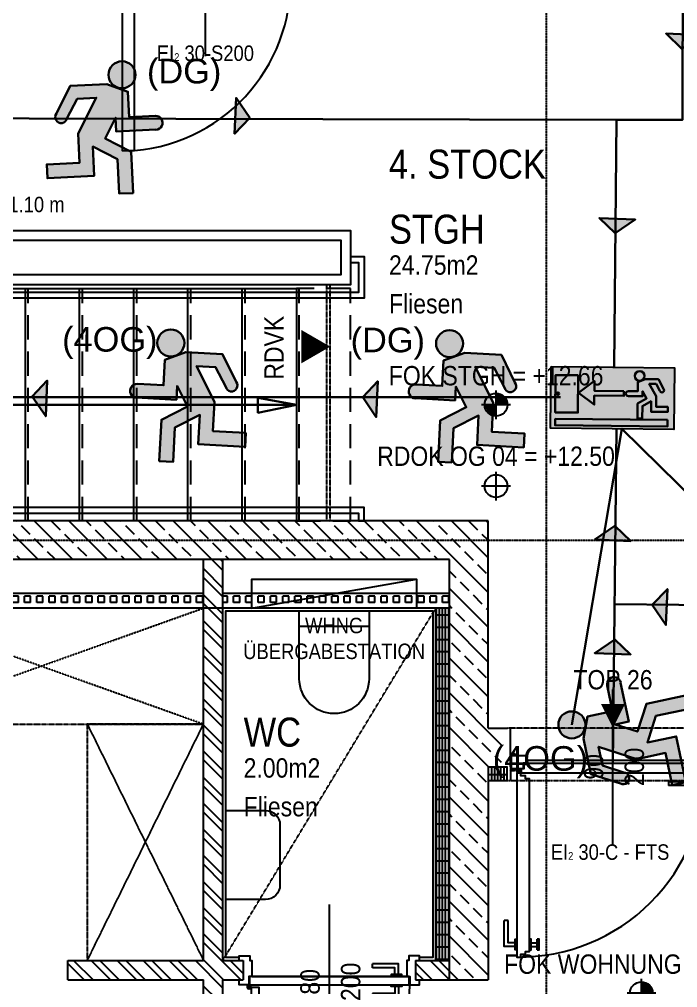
# Model space of a CAD drawing. Header units: millimetres. Extents: x -89828 to -25315, y -35442 to 69272.
# Drawn here: x -38815 to -35416, y 1519 to 6519 of the extents above; entities that cross this region are included whole.
import ezdxf
from ezdxf.enums import TextEntityAlignment as Align

# ---------------------------------------------------------------- set-up
doc = ezdxf.new("R2010")
doc.units = ezdxf.units.MM
doc.linetypes.add('HIDDEN2', pattern=[0.1875, 0.125, -0.0625])
doc.linetypes.add('STRICHPUNKT', pattern=[1, 0.5, -0.25, 0, -0.25])
for name, color, linetype in [('00-TXT---------M0', 8, 'Continuous'), ('00_HLP---------M0', 6, 'Continuous'), ('01-SYM-G00-L04-M0', 8, 'Continuous'), ('01-TXT---------M0', 1, 'Continuous'), ('01-TXT---------PP', 1, 'Continuous'), ('01-TXT-G00-L04-M0', 1, 'Continuous'), ('02-AXO-G00-L04-M0', 8, 'STRICHPUNKT'), ('02-DIM-G00-L04-ACHSEN', 8, 'Continuous'), ('02-FIL-G00-L04-ORANGE', 40, 'Continuous'), ('02-FIL-G00-L04-STB', 8, 'Continuous'), ('02-FLI-G00-L04-M0', 141, 'Continuous'), ('02-HID-G00-L04-M0', 8, 'HIDDEN2'), ('02-TWA---------M0', 4, 'Continuous'), ('02-TWA-G00-L04-M0', 4, 'Continuous'), ('02-ZWA---------M0', 2, 'Continuous'), ('02-ZWA-G00-L04-M0', 2, 'Continuous'), ('03-HID-G00-L04-M0', 8, 'HIDDEN2'), ('05-STO---------M0', 1, 'Continuous'), ('05-STO--------M0', 1, 'Continuous'), ('05-SYM---------M0', 8, 'Continuous'), ('05-SYM--------M0', 8, 'Continuous'), ('05-SYM-G00-L04-M0', 8, 'Continuous'), ('05-TXT--------M0', 8, 'Continuous'), ('05-TXT-G00-L04-M0', 8, 'Continuous'), ('05_HLP---------M0', 6, 'Continuous'), ('06-SYM-G00-L04-M0', 8, 'Continuous'), ('07-SAN-G00-L04-FBHZG-EVERT', 8, 'Continuous'), ('07-SAN-G00-L04-M0', 8, 'Continuous'), ('07_MOB-G00-L04-M0', 6, 'HIDDEN2')]:
    doc.layers.add(name, color=color, linetype=linetype)
doc.styles.add('ARIAL', font='arial.ttf', dxfattribs={"width": 0.85})
doc.styles.get("Standard").update_dxf_attribs({"font": 'arial.ttf'})
doc.dimstyles.new('pp chromy&schneider', dxfattribs={"dimscale": 0.005, "dimtxt": 25, "dimasz": 10, "dimexe": 0, "dimexo": 0, "dimgap": 5, "dimtad": 1, "dimdec": 1, "dimlfac": 100, "dimrnd": 0.1, "dimzin": 9, "dimdsep": 46, "dimtxsty": 'ARIAL', "dimblk": 'c&s kote', "dimcen": 0, "dimse1": 1, "dimse2": 1, "dimclrd": 8, "dimclrt": 8, "dimadec": 0, "dimazin": 0, "dimtfac": 0.75, "dimtdec": 1, "dimtix": 1, "dimtmove": 2, "dimatfit": 0, "dimldrblk": 'NONE', "dimfxl": 1, "dimtolj": 1, "dimlwd": -1, "dimarcsym": 0})
pattern_1 = [(90, (-114957.16, -39290.578), (-31.75, 8e-13), [31.75, -31.75]), (180, (-114957.16, -39290.578), (-8e-13, -31.75), [31.75, -31.75])]
pattern_2 = [(90, (-114957.161, -39290.578), (-15.875, 4e-13), []), (180, (-114957.16, -39290.58), (-2e-12, -63.5), [])]
pattern_3 = [(135, (-114957.16, -39290.58), (-67.35192, -67.35192), []), (135, (-114957.16, -39245.68), (-67.35192, -67.35192), [])]

# ---------------------------------------------------------------- blocks, each defined once
blk = doc.blocks.new('05-TXT')
at = {"layer": '05-TXT--------M0'}
blk.add_line((-0.4, 0), (0.4, 0), dxfattribs=at)
at = {"layer": '05-TXT--------M0', "color": 8, "style": 'ARIAL', "width": 0.85}
blk.add_attdef('BREITE', text='', height=0.1, dxfattribs=at).set_placement((0, 0.05), align=Align.CENTER)
blk.add_attdef('HÖHE', text='', height=0.1, rotation=360, dxfattribs=at).set_placement((0, -0.06), align=Align.TOP_CENTER)
blk = doc.blocks.new('WET')
at = {"layer": '02-TWA---------M0'}
for points in [[(-0.53, 0), (-0.53, 0.2)], [(0.53, 0), (0.53, 0.2)]]:
    blk.add_lwpolyline(points, dxfattribs=at)
at = {"layer": '02-ZWA---------M0'}
for points in [[(-0.53, 0), (-0.53, -0.07)], [(0.53, 0), (0.53, -0.07)]]:
    blk.add_lwpolyline(points, dxfattribs=at)
at = {"layer": '05-STO---------M0'}
for points in [[(-0.525, 0.058), (-0.505, 0.058), (-0.505, 0.063, 0.414214), (-0.51, 0.068), (-0.53, 0.068)], [(0.525, 0.058), (0.505, 0.058), (0.505, 0.063, -0.414214), (0.51, 0.068), (0.53, 0.068)], [(-0.525, -0.01), (-0.505, -0.01), (-0.505, -0.015, -0.414214), (-0.51, -0.02), (-0.53, -0.02)], [(0.525, -0.01), (0.505, -0.01), (0.505, -0.015, 0.414214), (0.51, -0.02), (0.53, -0.02)]]:
    blk.add_lwpolyline(points, format="xyb", close=True, dxfattribs=at)
for points in [[(-0.464, -0.01), (-0.525, -0.01), (-0.525, 0.058), (-0.45, 0.058), (-0.45, 0.058), (-0.45, 0.058), (-0.45, 0.0195), (-0.464, 0.0195), (-0.464, -0.01)], [(0.464, -0.01), (0.525, -0.01), (0.525, 0.058), (0.45, 0.058), (0.45, 0.058), (0.45, 0.058), (0.45, 0.0195), (0.464, 0.0195), (0.464, -0.01)]]:
    blk.add_lwpolyline(points, dxfattribs=at)
at = {"layer": '05-SYM---------M0'}
for p, q in [((-0.422, -0.908), (-0.392, -0.908)), ((-0.422, -0.928), (-0.392, -0.928))]:
    blk.add_line(p, q, dxfattribs=at)
for points in [[(0.53, 0.018), (-0.53, 0.018)], [(-0.432, -0.061), (-0.432, -0.061), (-0.452, -0.061), (-0.452, -0.046), (-0.476, -0.046), (-0.476, -0.032), (-0.496, -0.032), (-0.496, -0.982), (-0.476, -0.982), (-0.476, -0.968), (-0.452, -0.968), (-0.452, -0.953), (-0.432, -0.953), (-0.432, -0.061)], [(-0.491, -0.021), (-0.481, -0.021)], [(-0.486, -0.026), (-0.486, -0.016)], [(-0.506, -0.928), (-0.562, -0.928), (-0.562, -0.793)], [(-0.542, -0.793), (-0.562, -0.793)], [(-0.506, -0.908), (-0.542, -0.908), (-0.542, -0.793)], [(-0.496, -0.9455), (-0.506, -0.9455), (-0.506, -0.8905), (-0.496, -0.8905)], [(-0.432, -0.9455), (-0.422, -0.9455), (-0.422, -0.8905), (-0.432, -0.8905)], [(-0.392, -0.9455), (-0.382, -0.9455), (-0.382, -0.8905), (-0.392, -0.8905)], [(-0.392, -0.9455), (-0.392, -0.8905)]]:
    blk.add_lwpolyline(points, dxfattribs=at)
blk.add_circle((-0.486, -0.021), 0.01, dxfattribs=at)
blk.add_arc((-0.486, -0.021), 0.9611, 269.4038, 0.6558, dxfattribs=at)
at = {"layer": '05_HLP---------M0'}
for p, q in [((0.401, 0.043), (0.401, 0.073)), ((0.421, 0.043), (0.421, 0.073))]:
    blk.add_line(p, q, dxfattribs=at)
for points in [[(0.4385, 0.073), (0.4385, 0.083), (0.3835, 0.083), (0.3835, 0.073)], [(0.4385, 0.073), (0.3835, 0.073)], [(-0.446, 0.033), (-0.446, 0.033), (-0.446, 0.013), (-0.461, 0.013), (-0.461, -0.011), (-0.475, -0.011), (-0.475, -0.031), (0.475, -0.031), (0.475, -0.011), (0.461, -0.011), (0.461, 0.013), (0.446, 0.013), (0.446, 0.033), (-0.446, 0.033)], [(0.4385, 0.033), (0.4385, 0.043), (0.3835, 0.043), (0.3835, 0.033)], [(0.421, -0.041), (0.421, -0.097), (0.286, -0.097)], [(0.401, -0.041), (0.401, -0.077), (0.286, -0.077)], [(0.4385, -0.031), (0.4385, -0.041), (0.3835, -0.041), (0.3835, -0.031)], [(0.286, -0.077), (0.286, -0.097)]]:
    blk.add_lwpolyline(points, dxfattribs=at)
blk = doc.blocks.new('STIEGE')
for points in [[(0.6, 0.08, 0, 0, 0), (0.6, -1.1203, 0.075, 0, 0), (0.6, -1.32, 0, 0, 0)], [(0.6, -1.6, 0, 0, 0), (0.6, -4.2003, 0.075, 0, 0), (0.6, -4.4, 0, 0, 0)]]:
    blk.add_lwpolyline(points, format="xyseb")
for points in [[(1.2, -1.04), (1.2, -4.4), (0, -4.4), (0, 0.08), (1.2, 0.08), (1.2, -0.76)], [(0, -0.2), (1.2, -0.2)], [(0, -0.48), (1.2, -0.48)], [(0, -0.76), (1.2, -0.76)], [(1.2, -0.76), (0, -1.88)], [(0, -1.04), (0.9, -1.04)], [(0, -1.32), (0.6, -1.32)], [(0.9, -1.32), (1.2, -1.32)], [(0, -1.6), (0.3, -1.6)], [(0.6, -1.6), (1.2, -1.6)], [(0.3, -1.88), (1.2, -1.88)], [(0, -2.16), (1.2, -2.16)], [(0, -2.44), (1.2, -2.44)], [(0, -2.72), (1.2, -2.72)], [(0, -3), (1.2, -3)], [(0, -3.28), (1.2, -3.28)], [(0, -3.56), (1.2, -3.56)], [(0, -3.84), (1.2, -3.84)], [(0, -4.12), (1.2, -4.12)]]:
    blk.add_lwpolyline(points)
at = {"linetype": 'HIDDEN2'}
for points in [[(0, 0.065), (1.2, 0.065)], [(0, -0.215), (1.2, -0.215)], [(0, -0.495), (1.2, -0.495)], [(0, -0.775), (1.2, -0.775)], [(0, -1.055), (0.8839, -1.055)], [(0, -1.335), (0.5839, -1.335)], [(0.8839, -1.335), (1.2, -1.335)], [(0, -1.615), (0.2839, -1.615)], [(0.5839, -1.615), (1.2, -1.615)], [(0.2839, -1.895), (1.2, -1.895)], [(0, -2.175), (1.2, -2.175)], [(0, -2.455), (1.2, -2.455)], [(0, -2.735), (1.2, -2.735)], [(0, -3.015), (1.2, -3.015)], [(0, -3.295), (1.2, -3.295)], [(0, -3.575), (1.2, -3.575)], [(0, -3.855), (1.2, -3.855)], [(0, -4.135), (1.2, -4.135)], [(0, -4.4), (0, -4.68), (1.2, -4.68), (1.2, -4.4)], [(0, -4.415), (1.2, -4.415)]]:
    blk.add_lwpolyline(points, dxfattribs=at)
blk.add_circle((0.6, 0.08), 0.05)
blk = doc.blocks.new('01-SQM')
at = {"layer": '01-TXT---------M0', "color": 1, "style": 'ARIAL', "width": 0.85}
blk.add_attdef('ROOM', (0, 0), '', height=0.15, dxfattribs=at)
blk.add_attdef('AREA', text='', height=0.1, dxfattribs=at).set_placement((0, -0.06), align=Align.TOP_LEFT)
at = {"layer": '01-TXT---------PP', "color": 1, "style": 'ARIAL', "width": 0.85}
blk.add_attdef('NR', text='', height=0.15, dxfattribs=at).set_placement((-0.1173, 0), align=Align.RIGHT)
blk.add_attdef('FLOOR', text='', height=0.1, dxfattribs=at).set_placement((0, -0.26), align=Align.TOP_LEFT)
blk = doc.blocks.new('TÜR-80_10er-WAND')
at = {"layer": '00_HLP---------M0'}
for points in [[(-0.3575, 0.027), (-0.3575, 0.083), (-0.2225, 0.083)], [(-0.3375, 0.027), (-0.3375, 0.063), (-0.2225, 0.063)], [(-0.2225, 0.063), (-0.2225, 0.083)], [(0.4, 0.017), (-0.4, 0.017)], [(-0.375, 0.017), (-0.375, 0.027), (-0.32, 0.027), (-0.32, 0.017)], [(-0.375, -0.025), (-0.375, -0.035), (-0.32, -0.035), (-0.32, -0.025)], [(-0.3575, -0.035), (-0.3575, -0.091), (-0.2225, -0.091)], [(-0.3375, -0.035), (-0.3375, -0.071), (-0.2225, -0.071)], [(-0.2225, -0.071), (-0.2225, -0.091)]]:
    blk.add_lwpolyline(points, dxfattribs=at)
blk.add_lwpolyline([(0.4115, -0.025), (-0.4115, -0.025), (-0.4115, -0.025), (-0.4115, 0.017), (0.4115, 0.017)], close=True, dxfattribs=at)
at = {"layer": '02-ZWA---------M0'}
for points in [[(-0.445, 0.1), (-0.445, 0)], [(0.445, 0.1), (0.445, 0)]]:
    blk.add_lwpolyline(points, dxfattribs=at)
at = {"layer": '05-STO--------M0'}
for points in [[(-0.465, 0.1), (-0.465, 0.125), (-0.41, 0.125), (-0.41, 0.1), (-0.4, 0.1), (-0.4, 0.017), (-0.415, 0.017), (-0.415, -0.025), (-0.465, -0.025), (-0.465, 0)], [(0.465, 0.1), (0.465, 0.125), (0.41, 0.125), (0.41, 0.1), (0.4, 0.1), (0.4, 0.017), (0.415, 0.017), (0.415, -0.025), (0.465, -0.025), (0.465, 0)]]:
    blk.add_lwpolyline(points, dxfattribs=at)
at = {"layer": '05-SYM---------M0'}
for points in [[(0.352, -0.8085), (0.296, -0.8085), (0.296, -0.6735)], [(0.316, -0.6735), (0.296, -0.6735)], [(0.352, -0.7885), (0.316, -0.7885), (0.316, -0.6735)], [(0.414, -0.8085), (0.47, -0.8085), (0.47, -0.6735)], [(0.414, -0.7885), (0.45, -0.7885), (0.45, -0.6735)], [(0.45, -0.6735), (0.47, -0.6735)], [(0.362, -0.826), (0.352, -0.826), (0.352, -0.771), (0.362, -0.771)], [(0.404, -0.826), (0.414, -0.826), (0.414, -0.771), (0.404, -0.771)]]:
    blk.add_lwpolyline(points, dxfattribs=at)
at = {"layer": '05-SYM--------M0'}
blk.add_lwpolyline([(0.404, -0.0395), (0.404, -0.8625), (0.404, -0.8625), (0.362, -0.8625), (0.362, -0.0395)], close=True, dxfattribs=at)
for points in [[(0.41, -0.036), (0.42, -0.036)], [(0.415, -0.031), (0.415, -0.041)]]:
    blk.add_lwpolyline(points, dxfattribs=at)
blk.add_circle((0.415, -0.036), 0.01, dxfattribs=at)
blk.add_arc((0.415, -0.036), 0.8282, 176.3309, 266.3309, dxfattribs=at)
blk = doc.blocks.new('00-top')
blk.add_lwpolyline([(0, 0, 0, 0.125, 0), (-0.125, 0, 0.125, 0.125, 0)], format="xyseb")
at = {"layer": '01-TXT---------M0', "color": 8, "style": 'ARIAL', "width": 0.85}
for tag, p in [('NUMBER', (-0.3, 0)), ('TOP', (-0.65, 0))]:
    blk.add_attdef(tag, text='', height=0.1, rotation=90, dxfattribs=at).set_placement(p, align=Align.MIDDLE_CENTER)
blk = doc.blocks.new('01-HK1')
for p, q in [((-0.0005, -0.0742), (-0.0005, 0.0742)), ((0.0737, 0), (-0.0747, 0))]:
    blk.add_line(p, q)
blk.add_circle((-0.0005, 0), 0.0586)
for points in [[(-0.0005, 0.0586), (0.0409, 0.0414), (-0.0005, 0)], [(-0.0005, 0), (0.0581, 0), (0.0409, 0.0414)], [(-0.0591, 0), (-0.0419, -0.0414), (-0.0005, 0)], [(-0.0419, -0.0414), (-0.0005, -0.0586), (-0.0005, 0)]]:
    blk.add_solid(points)
at = {"layer": '01-TXT---------M0', "color": 8, "style": 'ARIAL', "width": 0.85}
blk.add_attdef('HEIGHT', text='', height=0.1, dxfattribs=at).set_placement((0, 0.2), align=Align.TOP_CENTER)
blk = doc.blocks.new('07-WC')
blk.add_lwpolyline([(-0.015, -0.18), (-0.365, -0.18, -1), (-0.365, 0.18, 0), (-0.015, 0.18), (-0.015, -0.18)], format="xyb", close=True)
blk.add_lwpolyline([(-0.095, -0.18), (-0.095, 0.18)])
blk = doc.blocks.new('07-WT-WC')
blk.add_lwpolyline([(1.005, -0.015), (1.005, -0.22, -0.414214), (0.93, -0.295), (0.62, -0.295, -0.414214), (0.545, -0.22), (0.545, -0.015)], format="xyb", close=True)
blk = doc.blocks.new('01-HK2')
for p, q in [((0, -0.098), (0, 0.098)), ((0.098, 0), (-0.098, 0))]:
    blk.add_line(p, q)
blk.add_circle((0, 0), 0.0773)
at = {"layer": '01-TXT---------M0', "color": 8, "style": 'ARIAL', "width": 0.85}
blk.add_attdef('HEIGHT', text='', height=0.1, rotation=360, dxfattribs=at).set_placement((0, 0.132), align=Align.BOTTOM_CENTER)
blk = doc.blocks.new('01-hk4')
blk.add_lwpolyline([(0, 0, 0, 0.270625, 0), (0, 0.234375, 0.270625, 0.270625, 0)], format="xyseb")
at = {"layer": '00-TXT---------M0', "color": 8, "style": 'ARIAL', "width": 0.85}
blk.add_attdef('HEIGHT', text='', height=0.1, dxfattribs=at).set_placement((0, 0.35), align=Align.CENTER)
blk = doc.blocks.new('c&s kote')
at = {"color": 8}
for p, q in [((0, -2), (0, 2)), ((0, 2), (0, -2)), ((-2, 0), (2, 0)), ((2, 0), (-2, 0))]:
    blk.add_line(p, q, dxfattribs=at)
blk.add_circle((0, 0), 0.5, dxfattribs=at)
blk = doc.blocks.new('*D357')
at = {"layer": '02-DIM-G00-L04-ACHSEN', "color": 8, "transparency": 16777216}
blk.add_arc((-28844.5, 20569.4), 378.3, 0.0076, 89.9924, dxfattribs=at)
at = {"layer": 'Defpoints', "color": 0, "transparency": 16777216}
for p in [(-28844.5, 23033.1), (-28517, 20758.5), (-60133.8, 20569.4), (-26444.5, 20569.4), (-28844.5, -11894.3)]:
    blk.add_point(p, dxfattribs=at)
at = {"layer": '02-DIM-G00-L04-ACHSEN', "color": 8, "transparency": 16777216, "xscale": 0.05, "yscale": 0.05, "zscale": 0.05}
for p, rotation in [((-28844.5, 20947.7), 179.9962131424511), ((-28466.3, 20569.4), 270.0037868588788)]:
    blk.add_blockref('c&s kote', p, dxfattribs=dict(at, rotation=rotation))
at = {"layer": '02-DIM-G00-L04-ACHSEN', "color": 8, "transparency": 16777216, "insert": (-28577, 20836.9), "char_height": 0.125, "attachment_point": 5, "rotation": 315, "style": 'ARIAL'}
blk.add_mtext('\\A1;90.00°', dxfattribs=at)
blk = doc.blocks.new('_None')
blk = doc.blocks.new('*D394')
at = {"layer": '02-DIM-G00-L04-ACHSEN', "color": 8, "transparency": 16777216}
blk.add_arc((-57014.5, -8823.9), 946.5, 179.3155, 269.997, dxfattribs=at)
at = {"layer": 'Defpoints', "color": 0, "transparency": 16777216}
for p in [(-57014.5, 23033.1), (-60057.2, -8787.4), (-26444.5, -9190.8), (-57838, -9290.6), (-57014.5, -11894.3)]:
    blk.add_point(p, dxfattribs=at)
at = {"layer": '02-DIM-G00-L04-ACHSEN', "color": 8, "transparency": 16777216, "xscale": 0.05, "yscale": 0.05, "zscale": 0.05}
for p, rotation in [((-57961, -8812.6), 89.31399696882043), ((-57014.5, -9770.4), 359.9984866771429)]:
    blk.add_blockref('c&s kote', p, dxfattribs=dict(at, rotation=rotation))
at = {"layer": '02-DIM-G00-L04-ACHSEN', "color": 8, "transparency": 16777216, "insert": (-57687.8, -9489.1), "char_height": 0.125, "attachment_point": 5, "rotation": 314.6562, "style": 'ARIAL'}
blk.add_mtext('\\A1;90.69°', dxfattribs=at)
blk = doc.blocks.new('*D395')
at = {"layer": '02-DIM-G00-L04-ACHSEN', "color": 8, "transparency": 16777216}
blk.add_arc((-28844.5, -9162), 916.3, 270.0031, 359.3094, dxfattribs=at)
at = {"layer": 'Defpoints', "color": 0, "transparency": 16777216}
for p in [(-28844.5, 23033.1), (-60057.2, -8787.4), (-26444.5, -9190.8), (-28389.6, -9957.3), (-28844.5, -11894.3)]:
    blk.add_point(p, dxfattribs=at)
at = {"layer": '02-DIM-G00-L04-ACHSEN', "color": 8, "transparency": 16777216, "xscale": 0.05, "yscale": 0.05, "zscale": 0.05}
for p, rotation in [((-27928.3, -9173), 89.31092035926187), ((-28844.5, -10078.2), 180.001563286988)]:
    blk.add_blockref('c&s kote', p, dxfattribs=dict(at, rotation=rotation))
at = {"layer": '02-DIM-G00-L04-ACHSEN', "color": 8, "transparency": 16777216, "insert": (-28200.6, -9813.7), "char_height": 0.125, "attachment_point": 5, "rotation": 44.6562, "style": 'ARIAL'}
blk.add_mtext('\\A1;89.31°', dxfattribs=at)
blk = doc.blocks.new('TÜR-BLOCKZARGE-SCHACHT_100')
at = {"layer": '05-STO---------M0'}
for points in [[(-0.44, 0), (-0.49, 0), (-0.49, -0.1), (-0.425, -0.1), (-0.425, -0.1), (-0.425, -0.1), (-0.425, -0.069), (-0.44, -0.069), (-0.44, 0)], [(0.44, 0), (0.49, 0), (0.49, -0.1), (0.425, -0.1), (0.425, -0.1), (0.425, -0.1), (0.425, -0.069), (0.44, -0.069), (0.44, 0)]]:
    blk.add_lwpolyline(points, dxfattribs=at)
at = {"layer": '05-SYM---------M0'}
for points in [[(0.3656, 0.0134), (0.3656, 0.0134), (0.3656, 0.0134), (0.3656, 0.0134), (0.4296, 0.0134), (0.4296, 0.0134), (0.4296, 0.0134), (0.4296, 0.8874), (0.4296, 0.8874), (0.4296, 0.8874), (0.3656, 0.8874), (0.3656, 0.8874), (0.3656, 0.8874), (0.3656, 0.0134)], [(0.445, 0.0104), (0.435, 0.0104)], [(0.44, 0.0154), (0.44, 0.0054)]]:
    blk.add_lwpolyline(points, dxfattribs=at)
for points in [[(-0.49, 0), (-0.5, 0), (-0.5, -0.1), (-0.49, -0.1)], [(0.49, 0), (0.5, 0), (0.5, -0.1), (0.49, -0.1)]]:
    blk.add_lwpolyline(points, close=True, dxfattribs=at)
blk.add_circle((0.44, 0.0104), 0.01, dxfattribs=at)
blk.add_arc((0.44, 0.0104), 0.8802, 94.8491, 184.8491, dxfattribs=at)
at = {"layer": '05_HLP---------M0'}
blk.add_lwpolyline([(0.437, -0.064), (0.437, -0.064), (0.437, -0.064), (0.437, -0.064), (0.437, 0), (0.437, 0), (0.437, 0), (-0.437, 0), (-0.437, 0), (-0.437, 0), (-0.437, -0.064), (-0.437, -0.064), (-0.437, -0.064), (0.437, -0.064)], dxfattribs=at)
blk = doc.blocks.new('9809550')
at = {"color": 18, "lineweight": 30, "true_color": 0x000000}
for points in [[(423921.7, 99168.8), (423956.8, 99168.8), (423956.8, 99202.9), (423984.5, 99214.5), (424033.7, 99214.5), (424053.8, 99178.3)], [(424040.2, 99170.9), (424025.2, 99196.7), (423999.7, 99196.8), (424026.2, 99150.3), (424026.2, 99110.9), (424070.2, 99110.9), (424070.2, 99092.3), (424007.5, 99092.3), (424007.5, 99131.7), (423975, 99113.1), (423975, 99067), (423956.5, 99067), (423956.5, 99122.4), (423990.5, 99141.9), (423975.1, 99168.8), (423975.1, 99150.2), (423921.7, 99150.3)]]:
    blk.add_lwpolyline(points, dxfattribs=at)
blk.add_circle((423963.6, 99225.9), 18.1, dxfattribs=at)
for centre, radius, start, end in [((424047.8, 99173.1), 7.96, 195.7299, 41.4005), ((423921.7, 99159.5), 9.27, 89.9849, 270.0151)]:
    blk.add_arc(centre, radius, start, end, dxfattribs=at)
blk = doc.blocks.new('750298750')
h = blk.add_hatch(color=3)
h.paths.add_polyline_path([(426943.6, 99576.9), (426968.1, 99576.8), (426982.5, 99552, 1.25347), (426995.6, 99559.2), (426976.3, 99594), (426929, 99594), (426902.3, 99582.8), (426902.3, 99550), (426868.6, 99550, 1), (426868.6, 99532.2), (426919.9, 99532.1), (426919.9, 99550), (426934.8, 99524.1), (426902.1, 99505.4), (426902.1, 99452.1), (426919.8, 99452.1), (426919.8, 99496.4), (426951.1, 99514.3), (426951.1, 99476.4), (427011.4, 99476.4), (427011.4, 99494.3), (426969.1, 99494.3), (426969.1, 99532.2)])
h.paths.add_polyline_path([(426891.5, 99604.9, 1), (426926.3, 99604.9, 1)])
at = {"xscale": 0.9619413167778113, "yscale": 0.9619413167778113, "zscale": 0.9619413167778113}
blk.add_blockref('9809550', (19080.8, 4155.4), dxfattribs=at)
blk = doc.blocks.new('4444444')
at = {"lineweight": 30}
h = blk.add_hatch(color=100, dxfattribs=at)
h.dxf.hatch_style = 1
h.paths.add_polyline_path([(431810.8, 98429.5), (431736, 98429.5), (431806.7, 98326.5)])
h.paths.add_polyline_path([(431814, 98511.5), (431736, 98429.5), (431810.8, 98429.5)])
at = {"color": 102, "lineweight": 30, "true_color": 0x21de37}
blk.add_lwpolyline([(431736, 98429.5), (431806.7, 98326.5), (431736, 98429.5), (431814, 98511.5), (431806.7, 98326.5)], dxfattribs=at)
blk = doc.blocks.new('RIVO-SIBEL-ARR-left')
h = blk.add_hatch(color=100)
h.paths.add_polyline_path([(3656.51, 1956.46), (3656.51, 1947.63), (3674.18, 1947.63), (3674.18, 1956.46)])
h.paths.add_polyline_path([(3662.75, 1954.45), (3662.75, 1953.06), (3666.97, 1953.06), (3666.98, 1952.36), (3662.74, 1952.36), (3662.74, 1951.07), (3660.49, 1952.74)], flags=16)
h.paths.add_polyline_path([(3660.42, 1955.25), (3660.42, 1949.9), (3657.18, 1949.9), (3657.18, 1955.25)], flags=16)
h.paths.add_polyline_path([(3657.73, 1952.58, -1), (3657.35, 1952.58, -1)], flags=0)
h.paths.add_polyline_path([(3667.61, 1953.06), (3668.95, 1953.06), (3668.95, 1954.36), (3669.48, 1954.59, -0.535619), (3668.52, 1955.23, -1), (3669.9, 1955.23, -0.302406), (3669.48, 1954.59), (3670.01, 1954.8), (3671.88, 1954.8), (3672.65, 1953.42, -1.25347), (3672.13, 1953.14), (3671.56, 1954.12), (3670.59, 1954.12), (3671.59, 1952.35), (3671.59, 1950.85), (3673.27, 1950.85), (3673.27, 1950.14), (3670.88, 1950.14), (3670.88, 1951.64), (3669.64, 1950.93), (3669.64, 1949.18), (3668.94, 1949.18), (3668.94, 1951.29), (3670.24, 1952.03), (3669.65, 1953.05), (3669.65, 1952.35), (3667.61, 1952.35, -1)], flags=16)
h.paths.add_polyline_path([(3673.27, 1948.98), (3673.27, 1948.07), (3657.18, 1948.07), (3657.18, 1948.98)], flags=16)
h = blk.add_hatch(color=256)
h.paths.add_polyline_path([(3670.59, 1954.12), (3671.56, 1954.12), (3672.13, 1953.14, 1.25347), (3672.65, 1953.42), (3671.88, 1954.8), (3670.01, 1954.8), (3668.95, 1954.36), (3668.95, 1953.06), (3667.61, 1953.06, 1), (3667.61, 1952.35), (3669.65, 1952.35), (3669.65, 1953.05), (3670.24, 1952.03), (3668.94, 1951.29), (3668.94, 1949.18), (3669.64, 1949.18), (3669.64, 1950.93), (3670.88, 1951.64), (3670.88, 1950.14), (3673.27, 1950.14), (3673.27, 1950.85), (3671.59, 1950.85), (3671.59, 1952.35)])
h.paths.add_polyline_path([(3668.52, 1955.23, 1), (3669.9, 1955.23, 1)])
h = blk.add_hatch(color=7)
h.paths.add_polyline_path([(3660.42, 1955.25), (3657.18, 1955.25), (3657.18, 1949.9), (3660.42, 1949.9)])
h.paths.add_polyline_path([(3657.73, 1952.58, -1), (3657.35, 1952.58, -1)], flags=16)
h.paths.add_polyline_path([(3673.27, 1948.07), (3673.27, 1948.98), (3657.18, 1948.98), (3657.18, 1948.07)])
blk.add_hatch(color=256).paths.add_polyline_path([(3662.75, 1953.06), (3662.75, 1954.45), (3660.49, 1952.74), (3662.74, 1951.07), (3662.74, 1952.36), (3666.98, 1952.36), (3666.97, 1953.06)])
blk.add_lwpolyline([(3656.51, 1956.46), (3674.18, 1956.46), (3674.18, 1947.63), (3656.51, 1947.63)], close=True)
at = {"color": 18, "lineweight": 30, "true_color": 0x000000}
for points in [[(3660.42, 1955.25), (3657.18, 1955.25), (3657.18, 1949.9), (3660.42, 1949.9)], [(3673.27, 1948.98), (3657.18, 1948.98), (3657.18, 1948.07), (3673.27, 1948.07)]]:
    blk.add_lwpolyline(points, close=True, dxfattribs=at)
blk.add_lwpolyline([(3666.97, 1953.06), (3662.75, 1953.06), (3662.75, 1954.45), (3660.49, 1952.74), (3662.74, 1951.07), (3662.74, 1952.36), (3666.98, 1952.36), (3666.97, 1953.06)], dxfattribs=at)
blk.add_circle((3657.54, 1952.58), 0.19, dxfattribs=at)
at = {"xscale": 0.0381026673526157, "yscale": 0.0381026673526157, "zscale": 0.0381026673526157}
blk.add_blockref('9809550', (-12484.93, -1825.54), dxfattribs=at)

msp = doc.modelspace()

# ---------------------------------------------------------------- hatches: boundary and pattern name
at = {"layer": '02-FIL-G00-L04-ORANGE', "true_color": 0x636466}
h = msp.add_hatch(dxfattribs=at)
h.set_pattern_fill('ANSI32', color=251, scale=10, angle=197.0465413, style=0)
h.set_pattern_definition(pattern_3)
h.paths.add_polyline_path([(-37764.5294, 3729.4223), (-37864.5294, 3729.4223), (-37864.5294, 3479.4223), (-37764.5294, 3479.4223)])
h = msp.add_hatch(dxfattribs=at)
h.set_pattern_fill('SQUARE', color=251, scale=10, angle=197.0465413, style=0)
h.set_pattern_definition(pattern_1)
h.paths.add_polyline_path([(-37864.5294, 3554.4223), (-39544.5294, 3554.4223), (-39544.5294, 3479.4223), (-37864.5294, 3479.4223)])
h = msp.add_hatch(dxfattribs=at)
h.set_pattern_fill('SQUARE', color=251, scale=10, angle=197.0465413, style=0)
h.set_pattern_definition(pattern_1)
h.paths.add_polyline_path([(-36594.5294, 3554.4223), (-37764.5294, 3554.4223), (-37764.5294, 3479.4223), (-36594.5294, 3479.4223)])
h = msp.add_hatch(dxfattribs=at)
h.set_pattern_fill('ANSI32', color=251, scale=10, angle=197.0465413, style=0)
h.set_pattern_definition(pattern_3)
h.paths.add_polyline_path([(-37659.5294, 1659.4223), (-37764.5294, 1659.4223), (-37764.5294, 3479.4223), (-37864.5294, 3479.4223), (-37864.5294, 1659.4223), (-38564.5294, 1659.4223), (-38564.5294, 1559.4223), (-37864.5294, 1559.4223), (-37864.5294, 1454.4223), (-37764.5294, 1454.4223), (-37764.5294, 1559.4223), (-37659.5294, 1559.4223)])
h = msp.add_hatch(dxfattribs=at)
h.set_pattern_fill('GRATE', color=251, scale=20, angle=197.0465413, style=0)
h.set_pattern_definition(pattern_2)
h.paths.add_polyline_path([(-36594.5294, 3479.4223), (-36664.5294, 3479.4223), (-36664.5294, 1659.4223), (-36594.5294, 1659.4223)])
h = msp.add_hatch(dxfattribs=at)
h.set_pattern_fill('GRATE', color=251, scale=20, angle=197.0465413, style=0)
h.set_pattern_definition(pattern_2)
h.paths.add_polyline_path([(-36294.5294, 2659.4223), (-36394.5294, 2659.4223), (-36394.5294, 2589.4223), (-36294.5294, 2589.4223)])
h = msp.add_hatch(dxfattribs=at)
h.set_pattern_fill('ANSI32', color=251, scale=10, angle=197.0465413, style=0)
h.set_pattern_definition(pattern_3)
h.paths.add_polyline_path([(-36594.5294, 1659.4223), (-36769.5294, 1659.4223), (-36769.5294, 1559.4223), (-36594.5294, 1559.4223)])
at = {"layer": '02-FIL-G00-L04-STB', "true_color": 0x636466}
h = msp.add_hatch(dxfattribs=at)
h.set_pattern_fill('ANSI33', color=251, scale=20, angle=197.0465413, style=0)
h.set_pattern_definition([(135, (-114957.16, -39290.58), (-89.80256, -89.80256), []), (135, (-114957.16, -39200.78), (-89.80256, -89.80256), [63.5, -31.75])])
h.paths.add_polyline_path([(-36394.5294, 3929.4223), (-43394.5294, 3929.4223), (-43394.5294, 4069.4223), (-43594.5294, 4069.4223), (-43594.5294, 3729.4223), (-42094.5294, 3729.4223), (-42094.5294, 1459.4223), (-41894.5294, 1459.4223), (-41894.5294, 3729.4223), (-36594.5294, 3729.4223), (-36594.5294, 1559.4223), (-36394.5294, 1559.4223), (-36394.5294, 2659.4223), (-36324.5294, 2659.4223), (-36324.5294, 2739.4223), (-36324.5294, 2859.4223), (-36394.5294, 2859.4223)])

# ---------------------------------------------------------------- linework, layer by layer
at = {"color": 3, "lineweight": 30}
for points in [[(-35385.77, 8434.638), (-35391.3405, 6000.1638), (-35730.5957, 6000.94)], [(-39525.7685, 6009.624), (-35730.5957, 6000.94), (-35743.429, 4724.3537)], [(-36020.3388, 4567.7068), (-41994.5294, 4567.7068)], [(-35749.5294, 2677.4223), (-35732.1586, 4405.3793)], [(-34744.5294, 3489.4223), (-35741.2658, 3499.4422)]]:
    msp.add_lwpolyline(points, dxfattribs=at)
at = {"color": 1, "lineweight": 30}
msp.add_lwpolyline([(-41864.5294, 4529.4223), (-37384.5294, 4529.4223), (-37583.1497, 4564.5513), (-37583.3256, 4487.6728), (-37384.5294, 4529.4223)], dxfattribs=at)
at = {"color": 4, "lineweight": 30}
msp.add_lwpolyline([(-35961.9235, 2876.4615), (-35703.1125, 4405.0873), (-34828.7004, 3546.3109)], dxfattribs=at)
at = {"layer": '02-AXO-G00-L04-M0', "color": 251, "true_color": 0x636466}
for points in [[(-36094.5294, 23033.1204), (-36094.5294, -11894.3214)], [(-60057.1609, 3829.4223), (-26444.5294, 3829.4223)]]:
    msp.add_lwpolyline(points, dxfattribs=at)
at = {"layer": '02-FLI-G00-L04-M0', "color": 251, "true_color": 0x636466}
msp.add_lwpolyline([(-37679.5294, 1674.4223), (-37749.5294, 1674.4223), (-37749.5294, 3464.4223), (-36679.5294, 3464.4223), (-36679.5294, 1674.4223), (-36749.5294, 1674.4223)], dxfattribs=at)
at = {"layer": '02-HID-G00-L04-M0', "color": 251, "true_color": 0x636466}
for points in [[(-37209.5294, 3929.4223), (-37209.5294, 5149.4223)], [(-35204.5294, 2859.4223), (-36294.5294, 2859.4223)]]:
    msp.add_lwpolyline(points, dxfattribs=at)
at = {"layer": '02-HID-G00-L04-M0', "color": 251, "ltscale": 0.5, "true_color": 0x636466}
msp.add_lwpolyline([(-36294.5294, 2589.4223), (-35204.5294, 2589.4223)], dxfattribs=at)
at = {"layer": '02-TWA-G00-L04-M0', "color": 251, "true_color": 0x636466}
for p, q in [((-36394.5294, 3929.4223), (-43394.5294, 3929.4223)), ((-36394.5294, 2859.4223), (-36394.5294, 3929.4223)), ((-36594.5294, 3729.4223), (-41894.5294, 3729.4223)), ((-36594.5294, 1559.4223), (-36594.5294, 3729.4223))]:
    msp.add_line(p, q, dxfattribs=at)
for points in [[(-36394.5294, 2859.4223), (-36294.5294, 2859.4223)], [(-36394.5294, 2659.4223), (-36394.5294, 1559.4223)], [(-36394.5294, 2659.4223), (-36294.5294, 2659.4223)], [(-36594.5294, 1559.4223), (-36394.5294, 1559.4223)]]:
    msp.add_lwpolyline(points, dxfattribs=at)
at = {"layer": '02-ZWA-G00-L04-M0', "color": 251, "true_color": 0x636466}
for p, q in [((-37864.5294, 1659.4223), (-37864.5294, 3729.4223)), ((-37764.5294, 3479.4223), (-37764.5294, 3729.4223)), ((-36594.5294, 3554.4223), (-37764.5294, 3554.4223)), ((-36594.5294, 3479.4223), (-37864.5294, 3479.4223)), ((-37764.5294, 1659.4223), (-37764.5294, 3479.4223)), ((-36664.5294, 1659.4223), (-36664.5294, 3479.4223)), ((-37864.5294, 1454.4223), (-37864.5294, 1559.4223)), ((-37764.5294, 1454.4223), (-37764.5294, 1559.4223))]:
    msp.add_line(p, q, dxfattribs=at)
for points in [[(-37864.5294, 3554.4223), (-39544.5294, 3554.4223)], [(-37864.5294, 3479.4223), (-39544.5294, 3479.4223)], [(-36394.5294, 2589.4223), (-36294.5294, 2589.4223)], [(-38564.5294, 1659.4223), (-37864.5294, 1659.4223)], [(-38564.5294, 1559.4223), (-38564.5294, 1659.4223)], [(-37764.5294, 1659.4223), (-37659.5294, 1659.4223)], [(-36769.5294, 1659.4223), (-36594.5294, 1659.4223)], [(-38564.5294, 1559.4223), (-37864.5294, 1559.4223)], [(-37764.5294, 1559.4223), (-37659.5294, 1559.4223)], [(-36769.5294, 1559.4223), (-36594.5294, 1559.4223)]]:
    msp.add_lwpolyline(points, dxfattribs=at)
at = {"layer": '03-HID-G00-L04-M0', "color": 251, "true_color": 0x636466}
msp.add_lwpolyline([(-37764.5294, 1659.4223), (-36664.5294, 3479.4223)], dxfattribs=at)
at = {"layer": '06-SYM-G00-L04-M0', "color": 251, "true_color": 0x636466}
for points in [[(-41024.5294, 5149.4223), (-42144.5294, 5149.4223), (-42144.5294, 5429.4223), (-37104.5294, 5429.4223), (-37104.5294, 5149.4223), (-40744.5294, 5149.4223)], [(-41071.1961, 5199.4223), (-42094.5294, 5199.4223), (-42094.5294, 5379.4223), (-37154.5294, 5379.4223), (-37154.5294, 5199.4223), (-40791.1961, 5199.4223)], [(-37104.5294, 5264.4223), (-37064.5294, 5264.4223), (-37064.5294, 5109.4223), (-40707.1961, 5109.4223)], [(-37104.5294, 5294.4223), (-37034.5294, 5294.4223), (-37034.5294, 5079.4223), (-40679.1961, 5079.4223)], [(-37034.5294, 3929.4223), (-37034.5294, 3999.4223), (-39689.8627, 3999.4223)], [(-39661.8627, 3969.4223), (-37064.5294, 3969.4223), (-37064.5294, 3929.4223), (-37034.5294, 3929.4223)]]:
    msp.add_lwpolyline(points, dxfattribs=at)
at = {"layer": '06-SYM-G00-L04-M0', "color": 251, "linetype": 'HIDDEN2', "true_color": 0x636466}
msp.add_lwpolyline([(-37229.5294, 5149.4223), (-37229.5294, 3929.4223)], dxfattribs=at)
at = {"layer": '07-SAN-G00-L04-FBHZG-EVERT', "color": 251, "true_color": 0x636466}
msp.add_lwpolyline([(-37614.5294, 3479.4223), (-37614.5294, 3629.4223), (-36764.5294, 3629.4223), (-36764.5294, 3479.4223)], close=True, dxfattribs=at)
msp.add_lwpolyline([(-37614.5294, 3479.4223), (-36764.5294, 3629.4223)], dxfattribs=at)
at = {"layer": '07_MOB-G00-L04-M0', "color": 251, "true_color": 0x636466}
msp.add_lwpolyline([(-39544.5294, 3479.4223), (-39544.5294, 2879.4223), (-37864.5294, 2879.4223), (-38464.5294, 2879.4223), (-38464.5276, 1659.4223), (-37864.5294, 1659.4223), (-37864.5294, 3479.4223)], close=True, dxfattribs=at)
for points in [[(-37864.5294, 2879.4223), (-39544.5294, 3479.4223)], [(-39544.5294, 2879.4223), (-37864.5294, 3479.4223)], [(-38464.5294, 2879.4223), (-37864.5294, 1659.4223)], [(-38464.5276, 1659.4223), (-37864.53, 2879.4223)]]:
    msp.add_lwpolyline(points, dxfattribs=at)

# ---------------------------------------------------------------- block references
at = {"color": 102, "lineweight": 30, "true_color": 0x21de37}
for p, rotation in [((62047.8821, -425592.1307), 89.86889805721692), ((394334.4553, 103451.8352), 179.8688980572066), ((61703.608, -426544.8356), 89.86889805721692), ((-470709.419, -92868.6531), 359.8688980572181), ((-469002.4145, -92872.6562), 359.8688980572181), ((-133180.7918, 435863.5982), 269.8688980572192), ((-467507.0122, -93945.5986), 359.8688980572181), ((-133182.1318, 435277.9722), 269.8688980572192)]:
    msp.add_blockref('4444444', p, dxfattribs=dict(at, rotation=rotation))
for p, xscale, yscale, zscale, rotation in [((1689464.6505, -310212.3887), -4.006823643639402, 4.006823643639398, 4.006823643639398, 2.754148492462141), ((-1767212.9994, -303687.0906), 4.006823643639401, 4.006823643639401, 4.006823643639401, 356.9836476217564), ((-1765773.461, -303690.3845), 4.006823643639402, 4.006823643639402, 4.006823643639402, 356.9836476217564), ((3165.9429, 1758930.3904), -4.006823643639401, 4.006823643639398, 4.006823643639398, 101.8566707171925)]:
    msp.add_blockref('750298750', p, dxfattribs=dict(at, xscale=xscale, yscale=yscale, zscale=zscale, rotation=rotation))
at = {"xscale": 36.09829615085673, "yscale": 36.09829615085673, "zscale": 36.09829615085673, "rotation": 359.4240370048845}
msp.add_blockref('RIVO-SIBEL-ARR-left', (-168766.6648, -64567.6421), dxfattribs=at)
at = {"layer": '01-SYM-G00-L04-M0', "color": 251, "true_color": 0x636466}
ref = msp.add_blockref('01-hk4', (-37209.8955, 4829.4223), dxfattribs=dict(at, xscale=-640.0000004359814, yscale=640.0000004301467, zscale=640.0000004327273, rotation=89.99999207403587))
ref.add_attrib('HEIGHT', 'RDVK', dxfattribs={"layer": '00-TXT---------M0', "color": 8, "extrusion": (0, 0, -1), "height": 100, "rotation": 270.0000079, "style": 'ARIAL', "text_generation_flag": 2, "width": 0.85}).set_placement((37420.1445, 4823.7417), align=Align.BOTTOM_CENTER)
at = {"layer": '01-SYM-G00-L04-M0', "color": 251, "true_color": 0x636466, "xscale": 999.9999999999995, "yscale": 999.9999999999995, "zscale": 999.9999999999995, "rotation": 1.50062501e-08}
for p, values in [((-36353.0984, 4529.4223), {'HEIGHT': 'FOK STGH = +12.66'}), ((-35602.4801, 1490.8708), {'HEIGHT': 'FOK WOHNUNG = +12.64'})]:
    msp.add_blockref('01-HK1', p, dxfattribs=at).add_auto_attribs(values)
at = {"layer": '01-SYM-G00-L04-M0', "color": 251, "true_color": 0x636466}
ref = msp.add_blockref('01-HK2', (-36353.6089, 4109.4223), dxfattribs=dict(at, xscale=757.5757580343633, yscale=757.5757580735275, zscale=757.5757580681659, rotation=1.76075916e-08))
ref.add_attrib('HEIGHT', 'RDOK OG 04 = +12.50', dxfattribs={"layer": '01-TXT---------M0', "color": 8, "height": 100, "rotation": 0, "style": 'ARIAL', "width": 0.85}).set_placement((-36353.6089, 4183.641), align=Align.BOTTOM_CENTER)
ref = msp.add_blockref('00-top', (-35749.5294, 2859.4223), dxfattribs=dict(at, xscale=999.9999999999995, yscale=999.9999999999995, zscale=999.9999999999995, rotation=269.9999999766532))
ref.add_attrib('TOP', 'TOP 26', dxfattribs={"layer": '01-TXT---------M0', "color": 8, "height": 100, "rotation": 360, "style": 'ARIAL', "width": 0.85}).set_placement((-35749.5294, 3109.4223), align=Align.MIDDLE_CENTER)
at = {"layer": '01-TXT-G00-L04-M0', "color": 251, "true_color": 0x636466, "xscale": 999.9999999999995, "yscale": 999.9999999999995, "zscale": 999.9999999999995, "rotation": 359.9999999933284}
for p, values in [((-36907.1824, 5696.846), {'ROOM': '4. STOCK'}), ((-36906.348, 5360.9051), {'ROOM': 'STGH', 'AREA': '24.75m2', 'FLOOR': 'Fliesen'}), ((-37657.1609, 2763.8424), {'ROOM': 'WC', 'AREA': '2.00m2', 'FLOOR': 'Fliesen'})]:
    msp.add_blockref('01-SQM', p, dxfattribs=at).add_auto_attribs(values)
at = {"layer": '05-SYM-G00-L04-M0', "color": 251, "true_color": 0x636466, "yscale": 999.9999999999995, "zscale": 999.9999999999995}
for name, p, xscale, rotation in [('TÜR-BLOCKZARGE-SCHACHT_100', (-37854.5294, 6729.4223), 999.9999999999995, 179.9999999991647), ('WET', (-35749.5294, 2659.4223), 999.9999999999995, 2.16763567e-08), ('TÜR-80_10er-WAND', (-37214.5294, 1559.4223), -999.9999999999995, 1.842602071e-07)]:
    msp.add_blockref(name, p, dxfattribs=dict(at, xscale=xscale, rotation=rotation))
at = {"layer": '05-TXT-G00-L04-M0', "color": 251, "true_color": 0x636466, "xscale": 999.9999999999995, "yscale": 999.9999999999995, "zscale": 999.9999999999995}
for p, rotation, values in [((-37854.5294, 6729.4223), 90.0000000133387, {'BREITE': '80', 'HÖHE': '200'}), ((-35749.5294, 2659.4223), 89.99999997331808, {'BREITE': '90', 'HÖHE': '200'}), ((-37214.5294, 1549.4223), 90.00000000333358, {'BREITE': '80', 'HÖHE': '200'})]:
    msp.add_blockref('05-TXT', p, dxfattribs=dict(at, rotation=rotation)).add_auto_attribs(values)
at = {"layer": '06-SYM-G00-L04-M0', "color": 251, "true_color": 0x636466, "xscale": 999.9999999999995, "yscale": 999.9999999999995, "zscale": 999.9999999999995, "rotation": 89.9999999999985}
msp.add_blockref('STIEGE', (-41784.5294, 3929.4223), dxfattribs=at)
at = {"layer": '07-SAN-G00-L04-M0', "color": 251, "true_color": 0x636466, "xscale": 999.9999999999995, "yscale": 999.9999999999995, "zscale": 999.9999999999995}
for name, p, rotation in [('07-WC', (-37189.5294, 3479.4223), 89.99999993996755), ('07-WT-WC', (-37764.5294, 1429.3729), 90.0000000433542)]:
    msp.add_blockref(name, p, dxfattribs=dict(at, rotation=rotation))

# ---------------------------------------------------------------- texts
at = {"color": 3, "lineweight": 30, "char_height": 126.96738, "attachment_point": 1, "rotation": 359.8688981}
for s, insert in [('(DG)', (-38156.2337, 6316.1383)), ('(4OG)', (-38594.4283, 4931.1287)), ('(DG)', (-37104.5294, 4927.7195)), ('(4OG)', (-36370.5595, 2767.2105))]:
    msp.add_mtext_dynamic_manual_height_columns(s, width=26879.974359, gutter_width=634.8369, heights=[0], dxfattribs=dict(at, insert=insert))
at = {"layer": '02-HID-G00-L04-M0', "color": 251, "true_color": 0x636466, "style": 'ARIAL', "width": 0.85}
msp.add_text('GELÄNDER, H = 1.10 m', height=80, rotation=360, dxfattribs=at).set_placement((-39624.5294, 5499.4223), align=Align.BOTTOM_LEFT)
at = {"layer": '05-TXT-G00-L04-M0', "color": 251, "true_color": 0x636466, "char_height": 80, "attachment_point": 2, "style": 'ARIAL'}
for s, insert, width in [('EI{\\H0.5x;2} 30-S200', (-37854.5294, 6384.6405), 1141.6), ('EI{\\H0.5x;2} 30-C - FTS', (-35764.5294, 2259.4223), 1200)]:
    msp.add_mtext(s, dxfattribs=dict(at, insert=insert, width=width))
at = {"layer": '07-SAN-G00-L04-FBHZG-EVERT', "color": 251, "true_color": 0x636466, "insert": (-37189.5294, 3429.4223), "char_height": 80, "width": 1165, "attachment_point": 2, "style": 'ARIAL'}
msp.add_mtext('WHNG ÜBERGABESTATION', dxfattribs=at)

# ---------------------------------------------------------------- dimensions: what is measured, and where the dimension line sits
at = {"layer": '02-DIM-G00-L04-ACHSEN', "color": 251, "true_color": 0x636466}
for base, line1, line2, picture, middle in [((-28516.9517, 20758.5481), ((-60133.7932, 20569.421), (-26444.5294, 20569.421)), ((-28844.5294, 23033.1204), (-28844.5294, -11894.3214)), '*D357', (-28577.0005, 20836.9499)), ((-57838.0019, -9290.6073), ((-57014.5294, 23033.1204), (-57014.5294, -11894.3214)), ((-60057.1609, -8787.4067), (-26444.5294, -9190.7583)), '*D394', (-57687.7624, -9489.121)), ((-28389.5714, -9957.2984), ((-28844.5294, 23033.1204), (-28844.5294, -11894.3214)), ((-60057.1609, -8787.4067), (-26444.5294, -9190.7583)), '*D395', (-28200.5893, -9813.6721))]:
    dim = msp.add_angular_dim_2l(base=base, line1=line1, line2=line2, dimstyle='pp chromy&schneider', override={"dimzin": 8, "dimadec": 2}, dxfattribs=at)
    dim.commit()
    dim.dimension.update_dxf_attribs({"geometry": picture, "text_midpoint": middle})

doc.saveas('drawing.dxf')
